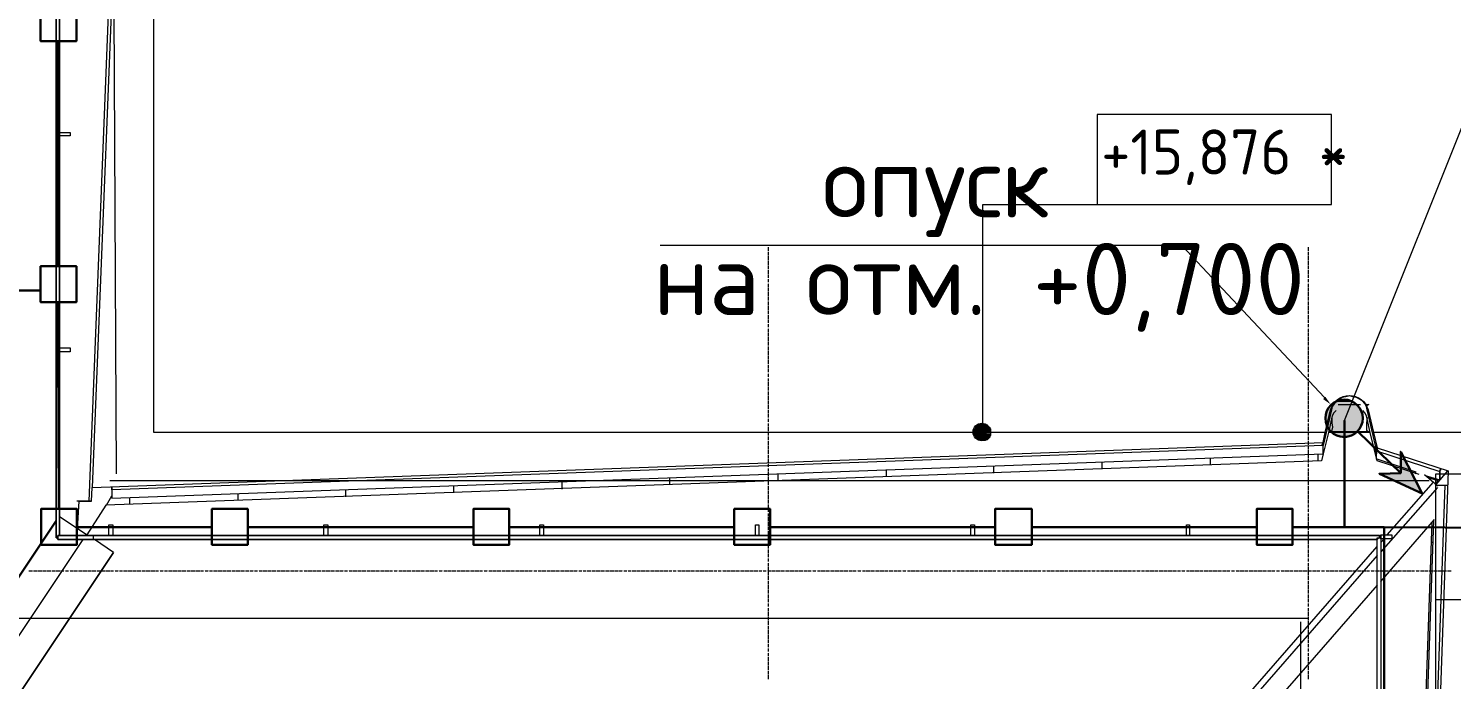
# Model space of a CAD drawing. Header units: millimetres. Extents: x -42533 to 645315, y 3457 to 82611.
# Drawn here: x 546722 to 554626, y 31717 to 35330 of the extents above; entities that cross this region are included whole.
import ezdxf

# ---------------------------------------------------------------- set-up
doc = ezdxf.new("R2010")
doc.units = ezdxf.units.MM
for name, color, linetype, true_color in [('PDF _!ЭОМ.Молниезащита', 7, 'Continuous', 0x954a95), ('PDF _Аннотация', 7, 'Continuous', 0xbababa), ('PDF _Антураж', 7, 'Continuous', 0xbababa), ('PDF _Крыша', 7, 'Continuous', 0xbababa), ('PDF _Крыша штриховка', 7, 'Continuous', 0xbababa), ('PDF _Обобщенные модели', 7, 'Continuous', 0xbababa), ('PDF _Ограждение', 7, 'Continuous', 0xbababa), ('PDF _Оси', 7, 'Continuous', 0xbababa), ('PDF _Отметки', 7, 'Continuous', 0xbababa)]:
    doc.layers.add(name, color=color, linetype=linetype, true_color=true_color)
doc.layers.add('PDF _Линии', color=7, linetype='Continuous')
doc.layers.add('PDF _Текст', color=7, linetype='Continuous')
doc.styles.add('PDF GOST Common', font='GOST_Common.ttf')
doc.styles.add('PDF ISOCPEUR', font='isocpeur.ttf')

msp = doc.modelspace()

# ---------------------------------------------------------------- linework, layer by layer
at = {"layer": 'PDF _!ЭОМ.Молниезащита', "color": 5, "lineweight": 30}
for points in [[(546887.3, 34010.5), (546887.3, 35010.1), (546887.3, 35259.9), (546789.9, 35259.9), (546789.9, 35459), (546988.9, 35459), (546988.9, 35259.9), (546887.3, 35259.9)], [(546891.9, 32663.7), (546887.3, 33561.6), (546887.3, 33811.4), (546789.9, 33811.4), (546789.9, 34010.5), (546988.9, 34010.5), (546988.9, 33811.4), (546887.3, 33811.4)], [(546789.9, 33875), (546408.7, 33875), (546158.8, 33875), (546158.8, 33777.6), (545959.8, 33777.6), (545959.8, 33976.6), (546158.8, 33976.6), (546158.8, 33875)], [(554030.6, 33155), (554030.6, 32562)], [(547741.1, 32562), (547241.3, 32562), (546991.4, 32562), (546991.4, 32464.6), (546792.4, 32464.6), (546792.4, 32663.7), (546991.4, 32663.7), (546991.4, 32562)], [(549193.8, 32562), (548190, 32562), (547940.2, 32562), (547940.2, 32464.6), (547741.1, 32464.6), (547741.1, 32663.7), (547940.2, 32663.7), (547940.2, 32562)], [(550642.3, 32562), (549642.8, 32562), (549392.9, 32562), (549392.9, 32464.6), (549193.8, 32464.6), (549193.8, 32663.7), (549392.9, 32663.7), (549392.9, 32562)], [(552090.8, 32562), (551091.3, 32562), (550841.4, 32562), (550841.4, 32464.6), (550642.3, 32464.6), (550642.3, 32663.7), (550841.4, 32663.7), (550841.4, 32562)], [(553543.5, 32562), (552544, 32562), (552294.1, 32562), (552294.1, 32464.6), (552090.8, 32464.6), (552090.8, 32663.7), (552294.1, 32663.7), (552294.1, 32562)], [(554250.8, 31397.3), (554250.8, 32396.8), (554250.8, 32562), (553742.6, 32562), (553742.6, 32464.6), (553543.5, 32464.6), (553543.5, 32663.7), (553742.6, 32663.7), (553742.6, 32562)], [(554250.8, 32562), (554927.7, 32558.2)]]:
    msp.add_lwpolyline(points, dxfattribs=at)
at = {"layer": 'PDF _!ЭОМ.Молниезащита', "color": 251, "lineweight": 5, "true_color": 0x545454}
msp.add_lwpolyline([(553920.5, 33282), (553128.5, 34124.9), (550231.5, 34124.9)], dxfattribs=at)
at = {"layer": 'PDF _!ЭОМ.Молниезащита', "lineweight": 30}
msp.add_lwpolyline([(554106.8, 33091.4), (554344, 32862.7), (554225.4, 32858.5), (554462.6, 32748.4), (554344, 32981.3), (554344, 32862.7)], dxfattribs=at)
at = {"layer": 'PDF _!ЭОМ.Молниезащита', "color": 116, "lineweight": 30, "true_color": 0x136734}
msp.add_circle((543274.8, 33878.4), 12301.6, dxfattribs=at)
at = {"layer": 'PDF _!ЭОМ.Молниезащита', "lineweight": 30}
msp.add_circle((554028.8, 33166.8), 103.8, dxfattribs=at)
at = {"layer": 'PDF _!ЭОМ.Молниезащита', "lineweight": 13}
for centre, radius, start, end in [((541973.2, 33883.9), 18066.6, 258.64082, 32.4196), ((569238.6, 19731.8), 18425.9, 113.6261, 221.93481)]:
    msp.add_arc(centre, radius, start, end, dxfattribs=at)
at = {"layer": 'PDF _!ЭОМ.Молниезащита', "color": 251, "true_color": 0x545454, "transparency": 33554559}
msp.add_solid([(553924.7, 33286.3), (553954.3, 33243.9), (553912, 33273.6)], dxfattribs=at)
at = {"layer": 'PDF _!ЭОМ.Молниезащита', "transparency": 33554559}
for points in [[(554136.5, 33180.4), (553928.9, 33180.4), (554132.2, 33201.6)], [(553928.9, 33180.4), (554132.2, 33201.6), (553933.2, 33201.6)], [(554132.2, 33201.6), (553933.2, 33201.6), (554123.8, 33218.5)], [(553933.2, 33201.6), (554123.8, 33218.5), (553945.9, 33218.5)], [(554123.8, 33218.5), (553945.9, 33218.5), (554111.1, 33235.4)], [(553945.9, 33218.5), (554111.1, 33235.4), (553954.3, 33235.4)], [(554111.1, 33235.4), (553954.3, 33235.4), (554098.3, 33248.1)], [(553954.3, 33235.4), (554098.3, 33248.1), (553971.3, 33248.1)], [(554098.3, 33248.1), (553971.3, 33248.1), (554081.4, 33256.6)], [(553971.3, 33248.1), (554081.4, 33256.6), (553988.2, 33256.6)], [(554081.4, 33256.6), (553988.2, 33256.6), (554060.2, 33265.1)], [(553988.2, 33256.6), (554060.2, 33265.1), (554005.2, 33265.1)], [(554060.2, 33265.1), (554005.2, 33265.1), (554043.3, 33269.3)], [(554005.2, 33265.1), (554043.3, 33269.3), (554022.1, 33269.3)], [(554136.5, 33163.4), (553928.9, 33163.4), (554136.5, 33180.4)], [(553928.9, 33163.4), (554136.5, 33180.4), (553928.9, 33180.4)], [(554136.5, 33142.3), (553928.9, 33142.3), (554136.5, 33163.4)], [(553928.9, 33142.3), (554136.5, 33163.4), (553928.9, 33163.4)], [(553933.2, 33125.3), (554136.5, 33142.3), (553928.9, 33142.3)], [(554132.2, 33125.3), (553933.2, 33125.3), (554136.5, 33142.3)], [(553945.9, 33108.4), (554132.2, 33125.3), (553933.2, 33125.3)], [(554123.8, 33108.4), (553945.9, 33108.4), (554132.2, 33125.3)], [(553954.3, 33091.4), (554123.8, 33108.4), (553945.9, 33108.4)], [(554111.1, 33091.4), (553954.3, 33091.4), (554123.8, 33108.4)], [(553971.3, 33078.7), (554111.1, 33091.4), (553954.3, 33091.4)], [(554098.3, 33078.7), (553971.3, 33078.7), (554111.1, 33091.4)], [(553988.2, 33070.3), (554098.3, 33078.7), (553971.3, 33078.7)], [(554081.4, 33070.3), (553988.2, 33070.3), (554098.3, 33078.7)], [(554005.2, 33061.8), (554081.4, 33070.3), (553988.2, 33070.3)], [(554060.2, 33061.8), (554005.2, 33061.8), (554081.4, 33070.3)], [(554022.1, 33057.6), (554060.2, 33061.8), (554005.2, 33061.8)], [(554043.3, 33057.6), (554022.1, 33057.6), (554060.2, 33061.8)], [(554344, 32862.7), (554403.3, 32862.7), (554344, 32981.3)], [(554225.4, 32858.5), (554344, 32862.7), (554403.3, 32862.7)], [(554225.4, 32858.5), (554403.3, 32858.5), (554403.3, 32862.7)], [(554462.6, 32748.4), (554403.3, 32858.5), (554225.4, 32858.5)]]:
    msp.add_solid(points, dxfattribs=at)
at = {"layer": 'PDF _Аннотация', "color": 8, "lineweight": 9}
msp.add_lwpolyline([(554030.6, 33155), (554852.2, 35200.6), (555360.5, 35200.6)], dxfattribs=at)
at = {"layer": 'PDF _Аннотация', "color": 8, "lineweight": 20}
msp.add_lwpolyline([(553958.6, 34353.6), (553958.6, 34853.3), (552658.3, 34853.3), (552658.3, 34353.6)], close=True, dxfattribs=at)
at = {"layer": 'PDF _Антураж', "color": 8, "lineweight": 18}
for points in [[(547071.9, 32706), (547059.2, 32706), (547359.9, 40261.9), (547376.9, 40261.9), (547376.9, 40257.6), (547368.4, 40253.4), (547368.4, 40261.9), (547567.4, 40312.7)], [(554204.2, 33015.2), (554157.6, 33214.3), (554153.4, 33231.2), (554144.9, 33248.1), (554132.2, 33260.9), (554115.3, 33273.6), (554098.3, 33282), (554077.2, 33286.3), (554060.2, 33290.5), (554039.1, 33286.3), (554017.9, 33282), (554000.9, 33273.6), (553988.2, 33260.9), (553975.5, 33248.1), (553962.8, 33231.2), (553958.6, 33214.3), (553912, 33015.2)], [(553984, 33210), (553971.3, 33197.3), (553962.8, 33180.4), (553958.6, 33163.4), (553941.6, 33087.2)], [(554174.6, 33087.2), (554157.6, 33163.4), (554153.4, 33180.4), (554144.9, 33197.3), (554132.2, 33210)], [(554445.6, 32854.3), (554212.7, 32930.5), (554174.6, 33087.2), (553941.6, 33087.2), (553912, 32968.6), (553903.5, 32930.5), (547152.4, 32684.8), (547046.5, 32519.7)], [(547186.3, 32769.6), (547186.3, 32786.5), (547186.3, 32782.3), (547186.3, 32773.8), (547186.3, 32778), (547186.3, 32773.8), (547186.3, 32727.2), (547186.3, 32731.4), (547186.3, 32723), (553912, 32968.6), (553912, 33015.2), (547186.3, 32769.6), (547186.3, 32723)], [(553912, 32968.6), (553912, 33015.2), (553907.8, 33019.4), (553912, 33032.1)], [(554208.5, 32985.6), (554216.9, 33002.5)], [(554208.5, 32939), (554208.5, 32985.6), (554560, 32871.2), (554560, 32824.6)], [(554428.7, 32867), (554212.7, 32939)], [(554479.5, 32850), (554560, 32824.6), (554560, 32833.1), (554560, 32837.3), (554560, 32828.8), (554560, 32875.4), (554564.2, 32883.9), (554564.2, 32879.7), (554560, 32879.7), (554560, 32875.4), (554564.2, 32883.9), (554564.2, 32888.1), (554560, 32871.2)], [(554534.6, 32799.2), (554551.5, 32820.4), (554492.2, 32837.3)], [(554551.5, 32820.4), (554551.5, 32816.1), (554538.8, 32799.2)], [(546999.9, 32706), (547059.2, 32706), (547067.7, 32706), (547063.4, 32706), (547059.2, 32706), (547067.7, 32706), (547071.9, 32706), (547076.1, 32782.3)], [(554348.2, 25417), (554331.3, 25417), (554589.7, 32795), (554606.6, 32795)], [(554538.8, 32795), (554589.7, 32795)], [(547059.2, 32706), (546991.4, 32706)], [(546995.7, 32553.6), (547004.1, 32706)], [(554272, 25561), (554517.6, 32591.7)], [(554526.1, 32600.1), (554280.5, 25565.2)]]:
    msp.add_lwpolyline(points, dxfattribs=at)
msp.add_lwpolyline([(553924.7, 33087.2), (553954.3, 33214.3, -0.759256), (554161.9, 33214.3), (554191.5, 33087.2)], format="xyb", dxfattribs=at)
msp.add_lwpolyline([(554208.5, 33019.4), (554208.5, 32968.6), (554204.2, 32968.6), (554204.2, 33015.2)], close=True, dxfattribs=at)
at = {"layer": 'PDF _Крыша', "color": 8, "lineweight": 9}
for points in [[(554174.6, 33087.2), (553941.6, 33087.2)], [(554602.4, 32875.4), (554538.8, 32799.2)], [(547156.6, 32684.8), (547186.3, 32735.7)]]:
    msp.add_lwpolyline(points, dxfattribs=at)
at = {"layer": 'PDF _Крыша штриховка', "color": 8, "lineweight": 9}
for points in [[(553882.3, 32968.6), (553882.3, 32930.5)], [(551485.1, 32879.7), (551485.1, 32841.6)], [(552082.3, 32900.8), (552082.3, 32862.7)], [(552683.7, 32922), (552683.7, 32883.9)], [(553285.2, 32943.2), (553285.2, 32909.3)], [(549685.1, 32811.9), (549685.1, 32773.8)], [(550282.3, 32837.3), (550282.3, 32799.2)], [(550883.7, 32858.5), (550883.7, 32820.4)], [(554483.8, 32850), (554483.8, 32845.8)], [(547283.7, 32727.2), (547283.7, 32689.1)], [(547885.1, 32748.4), (547885.1, 32710.3)], [(548482.3, 32769.6), (548482.3, 32731.4)], [(549083.7, 32790.7), (549083.7, 32752.6)], [(554521.9, 32477.3), (554517.6, 32477.3)], [(554500.7, 31875.9), (554496.5, 31875.9)]]:
    msp.add_lwpolyline(points, dxfattribs=at)
at = {"layer": 'PDF _Линии', "color": 8, "lineweight": 9}
for points in [[(547211.7, 32858.5), (547097.3, 55602.3), (536547.1, 55670.1), (536547.1, 32655.2)], [(581530.7, 32858.5), (581619.6, 25417), (554538.8, 25489), (554538.8, 32858.5), (561298.4, 32858.5), (561298.4, 55496.4), (574597.4, 55496.4), (574597.4, 32858.5), (581496.8, 32858.5)], [(537224.7, 32655.2), (537224.7, 54895), (546330.7, 54835.7), (546445.1, 32058), (553827.3, 32058)], [(554788.7, 33019.4), (554788.7, 33087.2), (554191.5, 33087.2), (554212.7, 33002.5), (554606.6, 32875.4), (554348.2, 25484.8), (559511.1, 25688.1), (559523.8, 25755.8), (554788.7, 25755.8), (554788.7, 32752.6)], [(554500.7, 32820.4), (547173.6, 32820.4)], [(581399.4, 32197.8), (574597.4, 32197.8), (574597.4, 29449), (561476.3, 29449), (561476.3, 32159.7), (554538.8, 32159.7)], [(553789.2, 24726.6), (553789.2, 32036.8)]]:
    msp.add_lwpolyline(points, dxfattribs=at)
msp.add_lwpolyline([(547376.9, 40257.6), (547076.1, 32782.3), (553912, 33032.1), (553924.7, 33087.2), (547419.2, 33087.2), (547419.2, 40270.4)], close=True, dxfattribs=at)
at = {"layer": 'PDF _Обобщенные модели', "color": 8, "lineweight": 18}
for points in [[(553962.8, 33235.4), (553954.3, 33243.9), (553967.1, 33243.9)], [(553996.7, 33243.9), (554060.2, 33243.9), (554119.5, 33243.9)], [(554149.2, 33243.9), (554166.1, 33243.9), (554153.4, 33235.4)], [(554157.6, 33171.9), (554153.4, 33142.3), (554153.4, 33116.9), (554153.4, 33099.9), (554166.1, 33091.4), (554060.2, 33091.4), (553954.3, 33091.4), (553962.8, 33099.9), (553967.1, 33116.9), (553962.8, 33142.3), (553962.8, 33171.9)], [(554106.8, 33087.2), (554106.8, 33091.4), (554106.8, 33087.2)]]:
    msp.add_lwpolyline(points, dxfattribs=at)
msp.add_lwpolyline([(554009.4, 33091.4), (554009.4, 33087.2)], close=True, dxfattribs=at)
at = {"layer": 'PDF _Ограждение', "color": 8, "lineweight": 9}
for points in [[(546894, 55458.3), (546877.1, 55458.3), (546877.1, 55369.4), (546877.1, 32502.7), (546885.6, 32502.7), (546877.1, 32502.7), (546877.1, 55369.4), (546894, 55369.4), (546894, 32515.4), (546894, 55369.4)], [(546953.3, 34734.8), (546915.2, 34734.8), (546894, 34734.8), (546894, 34751.7), (546915.2, 34751.7), (546953.3, 34751.7)], [(546953.3, 33536.2), (546915.2, 33536.2), (546894, 33536.2), (546894, 33557.3), (546915.2, 33557.3), (546953.3, 33557.3)], [(547190.5, 32574.7), (547190.5, 32532.4), (547190.5, 32515.4), (547169.3, 32515.4), (547169.3, 32532.4), (547169.3, 32574.7)], [(548384.9, 32574.7), (548384.9, 32532.4), (548384.9, 32515.4), (548363.7, 32515.4), (548363.7, 32532.4), (548363.7, 32574.7)], [(549583.5, 32574.7), (549583.5, 32532.4), (549583.5, 32515.4), (549562.3, 32515.4), (549562.3, 32532.4), (549562.3, 32574.7)], [(550777.8, 32574.7), (550777.8, 32532.4), (550777.8, 32515.4), (550760.9, 32515.4), (550760.9, 32532.4), (550760.9, 32574.7)], [(551976.4, 32574.7), (551976.4, 32532.4), (551976.4, 32515.4), (551955.3, 32515.4), (551955.3, 32532.4), (551955.3, 32574.7)], [(553170.8, 32574.7), (553170.8, 32532.4), (553170.8, 32515.4), (553153.9, 32515.4), (553153.9, 32532.4), (553153.9, 32574.7)], [(554233.9, 25328), (554212.7, 25328), (554212.7, 32494.3), (554233.9, 32515.4)], [(554233.9, 32502.7), (554233.9, 25328), (554212.7, 25328), (554212.7, 32502.7)], [(554293.2, 32498.5), (554255.1, 32498.5), (554233.9, 32498.5), (554233.9, 32519.7), (554255.1, 32519.7), (554293.2, 32519.7)]]:
    msp.add_lwpolyline(points, close=True, dxfattribs=at)
for points in [[(554267.8, 32519.7), (554526.1, 32811.9)], [(554424.5, 32858.5), (554428.7, 32867)], [(554475.3, 32854.3), (554526.1, 32811.9), (554538.8, 32799.2), (554547.3, 32790.7)], [(554547.3, 32782.3), (554233.9, 32426.5)], [(546877.1, 32595.9), (542010.7, 25302.6), (546877.1, 32600.1)], [(546894, 32621.3), (547042.3, 32523.9), (547055, 32515.4)], [(554233.9, 32261.3), (554530.4, 32604.4)], [(542010.7, 24959.6), (542154.7, 24866.4), (547194.7, 32422.3), (547088.8, 32494.3)], [(547025.3, 32494.3), (542010.7, 24976.5)], [(554225.4, 32502.7), (554225.4, 32515.4), (547084.6, 32515.4), (546885.6, 32515.4), (546885.6, 32494.3), (547084.6, 32494.3), (554212.7, 32494.3), (547084.6, 32494.3), (547084.6, 32515.4), (554233.9, 32515.4)], [(547084.6, 32494.3), (546885.6, 32494.3), (546885.6, 32515.4), (547084.6, 32515.4)], [(547042.3, 32523.9), (547038, 32515.4)], [(554233.9, 32477.3), (554250.8, 32498.5)], [(547194.7, 32422.3), (542154.7, 24866.4)], [(547601.3, 24874.9), (554212.7, 32456.1)], [(554212.7, 32405.3), (547647.9, 24874.9)], [(554212.7, 32240.1), (547703, 24773.2), (547652.2, 24819.8)]]:
    msp.add_lwpolyline(points, dxfattribs=at)
at = {"layer": 'PDF _Оси', "color": 8, "lineweight": 9}
for points in [[(550832.9, 34095.2), (550832.9, 34116.4)], [(550832.9, 34069.8), (550832.9, 34091)], [(550832.9, 34044.4), (550832.9, 34065.6)], [(553831.5, 34095.2), (553831.5, 34116.4)], [(553831.5, 34069.8), (553831.5, 34091)], [(553831.5, 34044.4), (553831.5, 34065.6)], [(550832.9, 34019), (550832.9, 34040.2)], [(550832.9, 33993.6), (550832.9, 34014.7)], [(550832.9, 33968.2), (550832.9, 33989.3)], [(553831.5, 34019), (553831.5, 34040.2)], [(553831.5, 33993.6), (553831.5, 34014.7)], [(553831.5, 33968.2), (553831.5, 33989.3)], [(550832.9, 33947), (550832.9, 33963.9)], [(550832.9, 33942.7), (550832.9, 33942.7)], [(550832.9, 33921.6), (550832.9, 33938.5)], [(550832.9, 33917.3), (550832.9, 33917.3)], [(550832.9, 33896.2), (550832.9, 33913.1)], [(553831.5, 33947), (553831.5, 33963.9)], [(553831.5, 33942.7), (553831.5, 33942.7)], [(553831.5, 33921.6), (553831.5, 33938.5)], [(553831.5, 33917.3), (553831.5, 33917.3)], [(553831.5, 33896.2), (553831.5, 33913.1)], [(550832.9, 33870.7), (550832.9, 33891.9)], [(550832.9, 33845.3), (550832.9, 33866.5)], [(550832.9, 33819.9), (550832.9, 33841.1)], [(553831.5, 33870.7), (553831.5, 33891.9)], [(553831.5, 33845.3), (553831.5, 33866.5)], [(553831.5, 33819.9), (553831.5, 33841.1)], [(550832.9, 33794.5), (550832.9, 33815.7)], [(550832.9, 33769.1), (550832.9, 33790.3)], [(550832.9, 33743.7), (550832.9, 33764.9)], [(553831.5, 33794.5), (553831.5, 33815.7)], [(553831.5, 33769.1), (553831.5, 33790.3)], [(553831.5, 33743.7), (553831.5, 33764.9)], [(550832.9, 33718.3), (550832.9, 33739.4)], [(550832.9, 33697.1), (550832.9, 33714)], [(550832.9, 33692.9), (550832.9, 33692.9)], [(550832.9, 33671.7), (550832.9, 33688.6)], [(553831.5, 33718.3), (553831.5, 33739.4)], [(553831.5, 33697.1), (553831.5, 33714)], [(553831.5, 33692.9), (553831.5, 33692.9)], [(553831.5, 33671.7), (553831.5, 33688.6)], [(550832.9, 33667.4), (550832.9, 33667.4)], [(550832.9, 33646.3), (550832.9, 33663.2)], [(550832.9, 33620.9), (550832.9, 33642)], [(550832.9, 33595.4), (550832.9, 33616.6)], [(550832.9, 33570), (550832.9, 33591.2)], [(553831.5, 33667.4), (553831.5, 33667.4)], [(553831.5, 33646.3), (553831.5, 33663.2)], [(553831.5, 33620.9), (553831.5, 33642)], [(553831.5, 33595.4), (553831.5, 33616.6)], [(553831.5, 33570), (553831.5, 33591.2)], [(550832.9, 33544.6), (550832.9, 33565.8)], [(550832.9, 33519.2), (550832.9, 33540.4)], [(550832.9, 33493.8), (550832.9, 33515)], [(553831.5, 33544.6), (553831.5, 33565.8)], [(553831.5, 33519.2), (553831.5, 33540.4)], [(553831.5, 33493.8), (553831.5, 33515)], [(550832.9, 33468.4), (550832.9, 33489.6)], [(550832.9, 33443), (550832.9, 33464.2)], [(550832.9, 33421.8), (550832.9, 33438.7)], [(553831.5, 33468.4), (553831.5, 33489.6)], [(553831.5, 33443), (553831.5, 33464.2)], [(553831.5, 33421.8), (553831.5, 33438.7)], [(550832.9, 33417.6), (550832.9, 33417.6)], [(550832.9, 33396.4), (550832.9, 33413.3)], [(550832.9, 33392.1), (550832.9, 33392.1)], [(550832.9, 33371), (550832.9, 33387.9)], [(550832.9, 33345.6), (550832.9, 33366.7)], [(553831.5, 33417.6), (553831.5, 33417.6)], [(553831.5, 33396.4), (553831.5, 33413.3)], [(553831.5, 33392.1), (553831.5, 33392.1)], [(553831.5, 33371), (553831.5, 33387.9)], [(553831.5, 33345.6), (553831.5, 33366.7)], [(550832.9, 33320.1), (550832.9, 33341.3)], [(550832.9, 33294.7), (550832.9, 33315.9)], [(550832.9, 33269.3), (550832.9, 33290.5)], [(553831.5, 33320.1), (553831.5, 33341.3)], [(553831.5, 33294.7), (553831.5, 33315.9)], [(553831.5, 33269.3), (553831.5, 33290.5)], [(550832.9, 33243.9), (550832.9, 33265.1)], [(550832.9, 33218.5), (550832.9, 33239.7)], [(550832.9, 33193.1), (550832.9, 33214.3)], [(553831.5, 33243.9), (553831.5, 33265.1)], [(553831.5, 33218.5), (553831.5, 33239.7)], [(553831.5, 33193.1), (553831.5, 33214.3)], [(550832.9, 33171.9), (550832.9, 33188.9)], [(550832.9, 33167.7), (550832.9, 33167.7)], [(550832.9, 33146.5), (550832.9, 33163.4)], [(550832.9, 33142.3), (550832.9, 33142.3)], [(550832.9, 33121.1), (550832.9, 33138)], [(550832.9, 33095.7), (550832.9, 33116.9)], [(553831.5, 33171.9), (553831.5, 33188.9)], [(553831.5, 33167.7), (553831.5, 33167.7)], [(553831.5, 33146.5), (553831.5, 33163.4)], [(553831.5, 33142.3), (553831.5, 33142.3)], [(553831.5, 33121.1), (553831.5, 33138)], [(553831.5, 33095.7), (553831.5, 33116.9)], [(550832.9, 33070.3), (550832.9, 33091.4)], [(550832.9, 33044.9), (550832.9, 33066)], [(550832.9, 33019.4), (550832.9, 33040.6)], [(553831.5, 33070.3), (553831.5, 33091.4)], [(553831.5, 33044.9), (553831.5, 33066)], [(553831.5, 33019.4), (553831.5, 33040.6)], [(550832.9, 32994), (550832.9, 33015.2)], [(550832.9, 32968.6), (550832.9, 32989.8)], [(550832.9, 32943.2), (550832.9, 32964.4)], [(553831.5, 32994), (553831.5, 33015.2)], [(553831.5, 32968.6), (553831.5, 32989.8)], [(553831.5, 32943.2), (553831.5, 32964.4)], [(550832.9, 32922), (550832.9, 32939)], [(550832.9, 32917.8), (550832.9, 32917.8)], [(550832.9, 32896.6), (550832.9, 32913.6)], [(550832.9, 32892.4), (550832.9, 32892.4)], [(550832.9, 32871.2), (550832.9, 32888.1)], [(553831.5, 32922), (553831.5, 32939)], [(553831.5, 32917.8), (553831.5, 32917.8)], [(553831.5, 32896.6), (553831.5, 32913.6)], [(553831.5, 32892.4), (553831.5, 32892.4)], [(553831.5, 32871.2), (553831.5, 32888.1)], [(550832.9, 32845.8), (550832.9, 32867)], [(550832.9, 32820.4), (550832.9, 32841.6)], [(550832.9, 32795), (550832.9, 32816.1)], [(553831.5, 32845.8), (553831.5, 32867)], [(553831.5, 32820.4), (553831.5, 32841.6)], [(553831.5, 32795), (553831.5, 32816.1)], [(550832.9, 32769.6), (550832.9, 32790.7)], [(550832.9, 32744.1), (550832.9, 32765.3)], [(550832.9, 32718.7), (550832.9, 32739.9)], [(553831.5, 32769.6), (553831.5, 32790.7)], [(553831.5, 32744.1), (553831.5, 32765.3)], [(553831.5, 32718.7), (553831.5, 32739.9)], [(550832.9, 32693.3), (550832.9, 32714.5)], [(550832.9, 32672.1), (550832.9, 32689.1)], [(550832.9, 32667.9), (550832.9, 32667.9)], [(550832.9, 32646.7), (550832.9, 32663.7)], [(550832.9, 32642.5), (550832.9, 32642.5)], [(553831.5, 32693.3), (553831.5, 32714.5)], [(553831.5, 32672.1), (553831.5, 32689.1)], [(553831.5, 32667.9), (553831.5, 32667.9)], [(553831.5, 32646.7), (553831.5, 32663.7)], [(553831.5, 32642.5), (553831.5, 32642.5)], [(550832.9, 32621.3), (550832.9, 32638.3)], [(550832.9, 32595.9), (550832.9, 32617.1)], [(550832.9, 32570.5), (550832.9, 32591.7)], [(550832.9, 32545.1), (550832.9, 32566.3)], [(553831.5, 32621.3), (553831.5, 32638.3)], [(553831.5, 32595.9), (553831.5, 32617.1)], [(553831.5, 32570.5), (553831.5, 32591.7)], [(553831.5, 32545.1), (553831.5, 32566.3)], [(550832.9, 32519.7), (550832.9, 32540.8)], [(550832.9, 32494.3), (550832.9, 32515.4)], [(550832.9, 32468.8), (550832.9, 32490)], [(553831.5, 32519.7), (553831.5, 32540.8)], [(553831.5, 32494.3), (553831.5, 32515.4)], [(553831.5, 32468.8), (553831.5, 32490)], [(550832.9, 32443.4), (550832.9, 32464.6)], [(550832.9, 32418), (550832.9, 32439.2)], [(550832.9, 32396.8), (550832.9, 32413.8)], [(553831.5, 32443.4), (553831.5, 32464.6)], [(553831.5, 32418), (553831.5, 32439.2)], [(553831.5, 32396.8), (553831.5, 32413.8)], [(550832.9, 32392.6), (550832.9, 32392.6)], [(550832.9, 32371.4), (550832.9, 32388.4)], [(550832.9, 32367.2), (550832.9, 32367.2)], [(550832.9, 32346), (550832.9, 32363)], [(550832.9, 32320.6), (550832.9, 32341.8)], [(553831.5, 32392.6), (553831.5, 32392.6)], [(553831.5, 32371.4), (553831.5, 32388.4)], [(553831.5, 32367.2), (553831.5, 32367.2)], [(553831.5, 32346), (553831.5, 32363)], [(553831.5, 32320.6), (553831.5, 32341.8)], [(546724.6, 32320.6), (546745.8, 32320.6)], [(546750, 32320.6), (546771.2, 32320.6)], [(546775.4, 32320.6), (546796.6, 32320.6)], [(546800.8, 32320.6), (546822, 32320.6)], [(546826.3, 32320.6), (546847.4, 32320.6)], [(546851.7, 32320.6), (546872.8, 32320.6)], [(546877.1, 32320.6), (546898.3, 32320.6)], [(546902.5, 32320.6), (546919.4, 32320.6)], [(546923.7, 32320.6), (546923.7, 32320.6)], [(546927.9, 32320.6), (546944.8, 32320.6)], [(546949.1, 32320.6), (546949.1, 32320.6)], [(546953.3, 32320.6), (546970.3, 32320.6)], [(546974.5, 32320.6), (546995.7, 32320.6)], [(546999.9, 32320.6), (547021.1, 32320.6)], [(547025.3, 32320.6), (547046.5, 32320.6)], [(547050.7, 32320.6), (547071.9, 32320.6)], [(547076.1, 32320.6), (547097.3, 32320.6)], [(547101.6, 32320.6), (547122.7, 32320.6)], [(547127, 32320.6), (547148.1, 32320.6)], [(547152.4, 32320.6), (547173.6, 32320.6)], [(547177.8, 32320.6), (547194.7, 32320.6)], [(547199, 32320.6), (547199, 32320.6)], [(547203.2, 32320.6), (547220.1, 32320.6)], [(547224.4, 32320.6), (547224.4, 32320.6)], [(547228.6, 32320.6), (547245.6, 32320.6)], [(547249.8, 32320.6), (547271, 32320.6)], [(547275.2, 32320.6), (547296.4, 32320.6)], [(547300.6, 32320.6), (547321.8, 32320.6)], [(547326, 32320.6), (547347.2, 32320.6)], [(547351.4, 32320.6), (547372.6, 32320.6)], [(547376.9, 32320.6), (547398, 32320.6)], [(547402.3, 32320.6), (547423.4, 32320.6)], [(547427.7, 32320.6), (547444.6, 32320.6)], [(547448.9, 32320.6), (547448.9, 32320.6)], [(547453.1, 32320.6), (547470, 32320.6)], [(547474.3, 32320.6), (547474.3, 32320.6)], [(547478.5, 32320.6), (547495.4, 32320.6)], [(547499.7, 32320.6), (547520.9, 32320.6)], [(547525.1, 32320.6), (547546.3, 32320.6)], [(547550.5, 32320.6), (547571.7, 32320.6)], [(547575.9, 32320.6), (547597.1, 32320.6)], [(547601.3, 32320.6), (547622.5, 32320.6)], [(547626.7, 32320.6), (547647.9, 32320.6)], [(547652.2, 32320.6), (547673.3, 32320.6)], [(547677.6, 32320.6), (547694.5, 32320.6)], [(547698.7, 32320.6), (547698.7, 32320.6)], [(547703, 32320.6), (547719.9, 32320.6)], [(547724.2, 32320.6), (547724.2, 32320.6)], [(547728.4, 32320.6), (547745.3, 32320.6)], [(547749.6, 32320.6), (547770.7, 32320.6)], [(547775, 32320.6), (547796.2, 32320.6)], [(547800.4, 32320.6), (547821.6, 32320.6)], [(547825.8, 32320.6), (547847, 32320.6)], [(547851.2, 32320.6), (547872.4, 32320.6)], [(547876.6, 32320.6), (547897.8, 32320.6)], [(547902, 32320.6), (547923.2, 32320.6)], [(547927.4, 32320.6), (547948.6, 32320.6)], [(547952.9, 32320.6), (547969.8, 32320.6)], [(547974, 32320.6), (547974, 32320.6)], [(547978.3, 32320.6), (547995.2, 32320.6)], [(547999.4, 32320.6), (547999.4, 32320.6)], [(548003.7, 32320.6), (548020.6, 32320.6)], [(548024.9, 32320.6), (548046, 32320.6)], [(548050.3, 32320.6), (548071.5, 32320.6)], [(548075.7, 32320.6), (548096.9, 32320.6)], [(548101.1, 32320.6), (548122.3, 32320.6)], [(548126.5, 32320.6), (548147.7, 32320.6)], [(548151.9, 32320.6), (548173.1, 32320.6)], [(548177.3, 32320.6), (548198.5, 32320.6)], [(548202.7, 32320.6), (548219.7, 32320.6)], [(548223.9, 32320.6), (548223.9, 32320.6)], [(548228.2, 32320.6), (548245.1, 32320.6)], [(548249.3, 32320.6), (548249.3, 32320.6)], [(548253.6, 32320.6), (548270.5, 32320.6)], [(548274.7, 32320.6), (548295.9, 32320.6)], [(548300.2, 32320.6), (548321.3, 32320.6)], [(548325.6, 32320.6), (548346.7, 32320.6)], [(548351, 32320.6), (548372.2, 32320.6)], [(548376.4, 32320.6), (548397.6, 32320.6)], [(548401.8, 32320.6), (548423, 32320.6)], [(548427.2, 32320.6), (548448.4, 32320.6)], [(548452.6, 32320.6), (548469.6, 32320.6)], [(548473.8, 32320.6), (548473.8, 32320.6)], [(548478, 32320.6), (548495, 32320.6)], [(548499.2, 32320.6), (548499.2, 32320.6)], [(548503.5, 32320.6), (548520.4, 32320.6)], [(548524.6, 32320.6), (548545.8, 32320.6)], [(548550, 32320.6), (548571.2, 32320.6)], [(548575.5, 32320.6), (548596.6, 32320.6)], [(548600.9, 32320.6), (548622, 32320.6)], [(548626.3, 32320.6), (548647.5, 32320.6)], [(548651.7, 32320.6), (548672.9, 32320.6)], [(548677.1, 32320.6), (548698.3, 32320.6)], [(548702.5, 32320.6), (548723.7, 32320.6)], [(548727.9, 32320.6), (548744.9, 32320.6)], [(548749.1, 32320.6), (548749.1, 32320.6)], [(548753.3, 32320.6), (548770.3, 32320.6)], [(548774.5, 32320.6), (548774.5, 32320.6)], [(548778.8, 32320.6), (548795.7, 32320.6)], [(548799.9, 32320.6), (548821.1, 32320.6)], [(548825.3, 32320.6), (548846.5, 32320.6)], [(548850.8, 32320.6), (548871.9, 32320.6)], [(548876.2, 32320.6), (548897.3, 32320.6)], [(548901.6, 32320.6), (548922.8, 32320.6)], [(548927, 32320.6), (548948.2, 32320.6)], [(548952.4, 32320.6), (548973.6, 32320.6)], [(548977.8, 32320.6), (548994.8, 32320.6)], [(548999, 32320.6), (548999, 32320.6)], [(549003.2, 32320.6), (549020.2, 32320.6)], [(549024.4, 32320.6), (549024.4, 32320.6)], [(549028.6, 32320.6), (549045.6, 32320.6)], [(549049.8, 32320.6), (549071, 32320.6)], [(549075.2, 32320.6), (549096.4, 32320.6)], [(549100.6, 32320.6), (549121.8, 32320.6)], [(549126.1, 32320.6), (549147.2, 32320.6)], [(549151.5, 32320.6), (549172.6, 32320.6)], [(549176.9, 32320.6), (549198.1, 32320.6)], [(549202.3, 32320.6), (549223.5, 32320.6)], [(549227.7, 32320.6), (549244.6, 32320.6)], [(549248.9, 32320.6), (549248.9, 32320.6)], [(549253.1, 32320.6), (549270.1, 32320.6)], [(549274.3, 32320.6), (549274.3, 32320.6)], [(549278.5, 32320.6), (549295.5, 32320.6)], [(549299.7, 32320.6), (549320.9, 32320.6)], [(549325.1, 32320.6), (549346.3, 32320.6)], [(549350.5, 32320.6), (549371.7, 32320.6)], [(549375.9, 32320.6), (549397.1, 32320.6)], [(549401.3, 32320.6), (549422.5, 32320.6)], [(549426.8, 32320.6), (549447.9, 32320.6)], [(549452.2, 32320.6), (549473.4, 32320.6)], [(549477.6, 32320.6), (549498.8, 32320.6)], [(549503, 32320.6), (549519.9, 32320.6)], [(549524.2, 32320.6), (549524.2, 32320.6)], [(549528.4, 32320.6), (549545.4, 32320.6)], [(549549.6, 32320.6), (549549.6, 32320.6)], [(549553.8, 32320.6), (549570.8, 32320.6)], [(549575, 32320.6), (549596.2, 32320.6)], [(549600.4, 32320.6), (549621.6, 32320.6)], [(549625.8, 32320.6), (549647, 32320.6)], [(549651.2, 32320.6), (549672.4, 32320.6)], [(549676.6, 32320.6), (549697.8, 32320.6)], [(549702.1, 32320.6), (549723.2, 32320.6)], [(549727.5, 32320.6), (549748.6, 32320.6)], [(549752.9, 32320.6), (549769.8, 32320.6)], [(549774.1, 32320.6), (549774.1, 32320.6)], [(549778.3, 32320.6), (549795.2, 32320.6)], [(549799.5, 32320.6), (549799.5, 32320.6)], [(549803.7, 32320.6), (549820.6, 32320.6)], [(549824.9, 32320.6), (549846.1, 32320.6)], [(549850.3, 32320.6), (549871.5, 32320.6)], [(549875.7, 32320.6), (549896.9, 32320.6)], [(549901.1, 32320.6), (549922.3, 32320.6)], [(549926.5, 32320.6), (549947.7, 32320.6)], [(549951.9, 32320.6), (549973.1, 32320.6)], [(549977.4, 32320.6), (549998.5, 32320.6)], [(550002.8, 32320.6), (550019.7, 32320.6)], [(550023.9, 32320.6), (550023.9, 32320.6)], [(550028.2, 32320.6), (550045.1, 32320.6)], [(550049.4, 32320.6), (550049.4, 32320.6)], [(550053.6, 32320.6), (550070.5, 32320.6)], [(550074.8, 32320.6), (550095.9, 32320.6)], [(550100.2, 32320.6), (550121.4, 32320.6)], [(550125.6, 32320.6), (550146.8, 32320.6)], [(550151, 32320.6), (550172.2, 32320.6)], [(550176.4, 32320.6), (550197.6, 32320.6)], [(550201.8, 32320.6), (550223, 32320.6)], [(550227.2, 32320.6), (550248.4, 32320.6)], [(550252.7, 32320.6), (550273.8, 32320.6)], [(550278.1, 32320.6), (550295, 32320.6)], [(550299.2, 32320.6), (550299.2, 32320.6)], [(550303.5, 32320.6), (550320.4, 32320.6)], [(550324.7, 32320.6), (550324.7, 32320.6)], [(550328.9, 32320.6), (550345.8, 32320.6)], [(550350.1, 32320.6), (550371.2, 32320.6)], [(550375.5, 32320.6), (550396.7, 32320.6)], [(550400.9, 32320.6), (550422.1, 32320.6)], [(550426.3, 32320.6), (550447.5, 32320.6)], [(550451.7, 32320.6), (550472.9, 32320.6)], [(550477.1, 32320.6), (550498.3, 32320.6)], [(550502.5, 32320.6), (550523.7, 32320.6)], [(550528, 32320.6), (550544.9, 32320.6)], [(550549.1, 32320.6), (550549.1, 32320.6)], [(550553.4, 32320.6), (550570.3, 32320.6)], [(550574.5, 32320.6), (550574.5, 32320.6)], [(550578.8, 32320.6), (550595.7, 32320.6)], [(550600, 32320.6), (550621.1, 32320.6)], [(550625.4, 32320.6), (550646.5, 32320.6)], [(550650.8, 32320.6), (550672, 32320.6)], [(550676.2, 32320.6), (550697.4, 32320.6)], [(550701.6, 32320.6), (550722.8, 32320.6)], [(550727, 32320.6), (550748.2, 32320.6)], [(550752.4, 32320.6), (550773.6, 32320.6)], [(550777.8, 32320.6), (550794.8, 32320.6)], [(550799, 32320.6), (550799, 32320.6)], [(550803.2, 32320.6), (550820.2, 32320.6)], [(550824.4, 32320.6), (550824.4, 32320.6)], [(550828.7, 32320.6), (550845.6, 32320.6)], [(550832.9, 32295.2), (550832.9, 32316.4)], [(550832.9, 32269.8), (550832.9, 32291)], [(550832.9, 32244.4), (550832.9, 32265.5)], [(550849.8, 32320.6), (550871, 32320.6)], [(550875.3, 32320.6), (550896.4, 32320.6)], [(550900.7, 32320.6), (550921.8, 32320.6)], [(550926.1, 32320.6), (550947.3, 32320.6)], [(550951.5, 32320.6), (550972.7, 32320.6)], [(550976.9, 32320.6), (550998.1, 32320.6)], [(551002.3, 32320.6), (551023.5, 32320.6)], [(551027.7, 32320.6), (551048.9, 32320.6)], [(551053.1, 32320.6), (551070.1, 32320.6)], [(551074.3, 32320.6), (551074.3, 32320.6)], [(551078.5, 32320.6), (551095.5, 32320.6)], [(551099.7, 32320.6), (551099.7, 32320.6)], [(551104, 32320.6), (551120.9, 32320.6)], [(551125.1, 32320.6), (551146.3, 32320.6)], [(551150.5, 32320.6), (551171.7, 32320.6)], [(551176, 32320.6), (551197.1, 32320.6)], [(551201.4, 32320.6), (551222.5, 32320.6)], [(551226.8, 32320.6), (551248, 32320.6)], [(551252.2, 32320.6), (551273.4, 32320.6)], [(551277.6, 32320.6), (551298.8, 32320.6)], [(551303, 32320.6), (551320, 32320.6)], [(551324.2, 32320.6), (551324.2, 32320.6)], [(551328.4, 32320.6), (551345.4, 32320.6)], [(551349.6, 32320.6), (551349.6, 32320.6)], [(551353.8, 32320.6), (551370.8, 32320.6)], [(551375, 32320.6), (551396.2, 32320.6)], [(551400.4, 32320.6), (551421.6, 32320.6)], [(551425.8, 32320.6), (551447, 32320.6)], [(551451.3, 32320.6), (551472.4, 32320.6)], [(551476.7, 32320.6), (551497.8, 32320.6)], [(551502.1, 32320.6), (551523.3, 32320.6)], [(551527.5, 32320.6), (551548.7, 32320.6)], [(551552.9, 32320.6), (551569.8, 32320.6)], [(551574.1, 32320.6), (551574.1, 32320.6)], [(551578.3, 32320.6), (551595.3, 32320.6)], [(551599.5, 32320.6), (551599.5, 32320.6)], [(551603.7, 32320.6), (551620.7, 32320.6)], [(551624.9, 32320.6), (551646.1, 32320.6)], [(551650.3, 32320.6), (551671.5, 32320.6)], [(551675.7, 32320.6), (551696.9, 32320.6)], [(551701.1, 32320.6), (551722.3, 32320.6)], [(551726.6, 32320.6), (551747.7, 32320.6)], [(551752, 32320.6), (551773.1, 32320.6)], [(551777.4, 32320.6), (551798.6, 32320.6)], [(551802.8, 32320.6), (551824, 32320.6)], [(551828.2, 32320.6), (551845.1, 32320.6)], [(551849.4, 32320.6), (551849.4, 32320.6)], [(551853.6, 32320.6), (551870.6, 32320.6)], [(551874.8, 32320.6), (551874.8, 32320.6)], [(551879, 32320.6), (551896, 32320.6)], [(551900.2, 32320.6), (551921.4, 32320.6)], [(551925.6, 32320.6), (551946.8, 32320.6)], [(551951, 32320.6), (551972.2, 32320.6)], [(551976.4, 32320.6), (551997.6, 32320.6)], [(552001.9, 32320.6), (552023, 32320.6)], [(552027.3, 32320.6), (552048.4, 32320.6)], [(552052.7, 32320.6), (552073.9, 32320.6)], [(552078.1, 32320.6), (552095, 32320.6)], [(552099.3, 32320.6), (552099.3, 32320.6)], [(552103.5, 32320.6), (552120.4, 32320.6)], [(552124.7, 32320.6), (552124.7, 32320.6)], [(552128.9, 32320.6), (552145.9, 32320.6)], [(552150.1, 32320.6), (552171.3, 32320.6)], [(552175.5, 32320.6), (552196.7, 32320.6)], [(552200.9, 32320.6), (552222.1, 32320.6)], [(552226.3, 32320.6), (552247.5, 32320.6)], [(552251.7, 32320.6), (552272.9, 32320.6)], [(552277.2, 32320.6), (552298.3, 32320.6)], [(552302.6, 32320.6), (552323.7, 32320.6)], [(552328, 32320.6), (552344.9, 32320.6)], [(552349.2, 32320.6), (552349.2, 32320.6)], [(552353.4, 32320.6), (552370.3, 32320.6)], [(552374.6, 32320.6), (552374.6, 32320.6)], [(552378.8, 32320.6), (552395.7, 32320.6)], [(552400, 32320.6), (552421.2, 32320.6)], [(552425.4, 32320.6), (552446.6, 32320.6)], [(552450.8, 32320.6), (552472, 32320.6)], [(552476.2, 32320.6), (552497.4, 32320.6)], [(552501.6, 32320.6), (552522.8, 32320.6)], [(552527, 32320.6), (552548.2, 32320.6)], [(552552.4, 32320.6), (552573.6, 32320.6)], [(552577.9, 32320.6), (552599, 32320.6)], [(552603.3, 32320.6), (552620.2, 32320.6)], [(552624.4, 32320.6), (552624.4, 32320.6)], [(552628.7, 32320.6), (552645.6, 32320.6)], [(552649.9, 32320.6), (552649.9, 32320.6)], [(552654.1, 32320.6), (552671, 32320.6)], [(552675.3, 32320.6), (552696.4, 32320.6)], [(552700.7, 32320.6), (552721.9, 32320.6)], [(552726.1, 32320.6), (552747.3, 32320.6)], [(552751.5, 32320.6), (552772.7, 32320.6)], [(552776.9, 32320.6), (552798.1, 32320.6)], [(552802.3, 32320.6), (552823.5, 32320.6)], [(552827.7, 32320.6), (552848.9, 32320.6)], [(552853.2, 32320.6), (552870.1, 32320.6)], [(552874.3, 32320.6), (552874.3, 32320.6)], [(552878.6, 32320.6), (552895.5, 32320.6)], [(552899.7, 32320.6), (552899.7, 32320.6)], [(552904, 32320.6), (552920.9, 32320.6)], [(552925.2, 32320.6), (552946.3, 32320.6)], [(552950.6, 32320.6), (552971.7, 32320.6)], [(552976, 32320.6), (552997.2, 32320.6)], [(553001.4, 32320.6), (553022.6, 32320.6)], [(553026.8, 32320.6), (553048, 32320.6)], [(553052.2, 32320.6), (553073.4, 32320.6)], [(553077.6, 32320.6), (553098.8, 32320.6)], [(553103, 32320.6), (553120, 32320.6)], [(553124.2, 32320.6), (553124.2, 32320.6)], [(553128.5, 32320.6), (553145.4, 32320.6)], [(553149.6, 32320.6), (553149.6, 32320.6)], [(553153.9, 32320.6), (553170.8, 32320.6)], [(553175, 32320.6), (553196.2, 32320.6)], [(553200.5, 32320.6), (553221.6, 32320.6)], [(553225.9, 32320.6), (553247, 32320.6)], [(553251.3, 32320.6), (553272.5, 32320.6)], [(553276.7, 32320.6), (553297.9, 32320.6)], [(553302.1, 32320.6), (553323.3, 32320.6)], [(553327.5, 32320.6), (553348.7, 32320.6)], [(553352.9, 32320.6), (553374.1, 32320.6)], [(553378.3, 32320.6), (553395.3, 32320.6)], [(553399.5, 32320.6), (553399.5, 32320.6)], [(553403.8, 32320.6), (553420.7, 32320.6)], [(553424.9, 32320.6), (553424.9, 32320.6)], [(553429.2, 32320.6), (553446.1, 32320.6)], [(553450.3, 32320.6), (553471.5, 32320.6)], [(553475.8, 32320.6), (553496.9, 32320.6)], [(553501.2, 32320.6), (553522.3, 32320.6)], [(553526.6, 32320.6), (553547.8, 32320.6)], [(553552, 32320.6), (553573.2, 32320.6)], [(553577.4, 32320.6), (553598.6, 32320.6)], [(553602.8, 32320.6), (553624, 32320.6)], [(553628.2, 32320.6), (553645.2, 32320.6)], [(553649.4, 32320.6), (553649.4, 32320.6)], [(553653.6, 32320.6), (553670.6, 32320.6)], [(553674.8, 32320.6), (553674.8, 32320.6)], [(553679.1, 32320.6), (553696, 32320.6)], [(553700.2, 32320.6), (553721.4, 32320.6)], [(553725.6, 32320.6), (553746.8, 32320.6)], [(553751.1, 32320.6), (553772.2, 32320.6)], [(553776.5, 32320.6), (553797.6, 32320.6)], [(553801.9, 32320.6), (553823.1, 32320.6)], [(553827.3, 32320.6), (553848.5, 32320.6)], [(553831.5, 32295.2), (553831.5, 32316.4)], [(553831.5, 32269.8), (553831.5, 32291)], [(553831.5, 32244.4), (553831.5, 32265.5)], [(553852.7, 32320.6), (553873.9, 32320.6)], [(553878.1, 32320.6), (553895.1, 32320.6)], [(553899.3, 32320.6), (553899.3, 32320.6)], [(553903.5, 32320.6), (553920.5, 32320.6)], [(553924.7, 32320.6), (553924.7, 32320.6)], [(553928.9, 32320.6), (553945.9, 32320.6)], [(553950.1, 32320.6), (553971.3, 32320.6)], [(553975.5, 32320.6), (553996.7, 32320.6)], [(554000.9, 32320.6), (554022.1, 32320.6)], [(554026.3, 32320.6), (554047.5, 32320.6)], [(554051.8, 32320.6), (554072.9, 32320.6)], [(554077.2, 32320.6), (554098.3, 32320.6)], [(554102.6, 32320.6), (554123.8, 32320.6)], [(554128, 32320.6), (554149.2, 32320.6)], [(554153.4, 32320.6), (554170.4, 32320.6)], [(554174.6, 32320.6), (554174.6, 32320.6)], [(554178.8, 32320.6), (554195.8, 32320.6)], [(554200, 32320.6), (554200, 32320.6)], [(554204.2, 32320.6), (554221.2, 32320.6)], [(554225.4, 32320.6), (554246.6, 32320.6)], [(554250.8, 32320.6), (554272, 32320.6)], [(554276.2, 32320.6), (554297.4, 32320.6)], [(554301.6, 32320.6), (554322.8, 32320.6)], [(554327.1, 32320.6), (554348.2, 32320.6)], [(554352.5, 32320.6), (554373.6, 32320.6)], [(554377.9, 32320.6), (554399.1, 32320.6)], [(554403.3, 32320.6), (554420.2, 32320.6)], [(554424.5, 32320.6), (554424.5, 32320.6)], [(554428.7, 32320.6), (554445.6, 32320.6)], [(554449.9, 32320.6), (554449.9, 32320.6)], [(554454.1, 32320.6), (554471.1, 32320.6)], [(554475.3, 32320.6), (554496.5, 32320.6)], [(554500.7, 32320.6), (554521.9, 32320.6)], [(554526.1, 32320.6), (554547.3, 32320.6)], [(554551.5, 32320.6), (554572.7, 32320.6)], [(554576.9, 32320.6), (554598.1, 32320.6)], [(554602.4, 32320.6), (554623.5, 32320.6)], [(550832.9, 32219), (550832.9, 32240.1)], [(550832.9, 32193.5), (550832.9, 32214.7)], [(550832.9, 32168.1), (550832.9, 32189.3)], [(553831.5, 32219), (553831.5, 32240.1)], [(553831.5, 32193.5), (553831.5, 32214.7)], [(553831.5, 32168.1), (553831.5, 32189.3)], [(550832.9, 32147), (550832.9, 32163.9)], [(550832.9, 32142.7), (550832.9, 32142.7)], [(550832.9, 32121.5), (550832.9, 32138.5)], [(550832.9, 32117.3), (550832.9, 32117.3)], [(550832.9, 32096.1), (550832.9, 32113.1)], [(550832.9, 32070.7), (550832.9, 32091.9)], [(553831.5, 32147), (553831.5, 32163.9)], [(553831.5, 32142.7), (553831.5, 32142.7)], [(553831.5, 32121.5), (553831.5, 32138.5)], [(553831.5, 32117.3), (553831.5, 32117.3)], [(553831.5, 32096.1), (553831.5, 32113.1)], [(553831.5, 32070.7), (553831.5, 32091.9)], [(550832.9, 32045.3), (550832.9, 32066.5)], [(550832.9, 32019.9), (550832.9, 32041.1)], [(550832.9, 31994.5), (550832.9, 32015.7)], [(553831.5, 32045.3), (553831.5, 32066.5)], [(553831.5, 32019.9), (553831.5, 32041.1)], [(553831.5, 31994.5), (553831.5, 32015.7)], [(550832.9, 31969.1), (550832.9, 31990.2)], [(550832.9, 31943.7), (550832.9, 31964.8)], [(550832.9, 31918.2), (550832.9, 31939.4)], [(553831.5, 31969.1), (553831.5, 31990.2)], [(553831.5, 31943.7), (553831.5, 31964.8)], [(553831.5, 31918.2), (553831.5, 31939.4)], [(550832.9, 31897.1), (550832.9, 31914)], [(550832.9, 31892.8), (550832.9, 31892.8)], [(550832.9, 31871.7), (550832.9, 31888.6)], [(550832.9, 31867.4), (550832.9, 31867.4)], [(550832.9, 31846.2), (550832.9, 31863.2)], [(553831.5, 31897.1), (553831.5, 31914)], [(553831.5, 31892.8), (553831.5, 31892.8)], [(553831.5, 31871.7), (553831.5, 31888.6)], [(553831.5, 31867.4), (553831.5, 31867.4)], [(553831.5, 31846.2), (553831.5, 31863.2)], [(550832.9, 31820.8), (550832.9, 31842)], [(550832.9, 31795.4), (550832.9, 31816.6)], [(550832.9, 31770), (550832.9, 31791.2)], [(553831.5, 31820.8), (553831.5, 31842)], [(553831.5, 31795.4), (553831.5, 31816.6)], [(553831.5, 31770), (553831.5, 31791.2)], [(550832.9, 31744.6), (550832.9, 31765.8)], [(550832.9, 31719.2), (550832.9, 31740.4)], [(553831.5, 31744.6), (553831.5, 31765.8)], [(553831.5, 31719.2), (553831.5, 31740.4)]]:
    msp.add_lwpolyline(points, dxfattribs=at)
at = {"layer": 'PDF _Отметки', "color": 8, "lineweight": 20}
msp.add_lwpolyline([(552023, 33087.2), (552023, 34353.6), (553306.3, 34353.6)], dxfattribs=at)
at = {"layer": 'PDF _Отметки', "lineweight": 9}
msp.add_circle((552016.9, 33090.6), 48.7, dxfattribs=at)
at = {"layer": 'PDF _Отметки', "transparency": 33554559}
for points in [[(551980.7, 33116.9), (552065.4, 33112.6), (551976.4, 33112.6)], [(551984.9, 33121.1), (552061.1, 33121.1), (551980.7, 33121.1)], [(552061.1, 33121.1), (551980.7, 33121.1), (552065.4, 33116.9)], [(551980.7, 33121.1), (552065.4, 33116.9), (551980.7, 33116.9)], [(552065.4, 33116.9), (551980.7, 33116.9), (552065.4, 33112.6)], [(551989.1, 33125.3), (552056.9, 33121.1), (551984.9, 33121.1)], [(552056.9, 33121.1), (551984.9, 33121.1), (552061.1, 33121.1)], [(551993.4, 33129.6), (552052.7, 33125.3), (551989.1, 33125.3)], [(552052.7, 33125.3), (551989.1, 33125.3), (552056.9, 33121.1)], [(551997.6, 33133.8), (552052.7, 33129.6), (551993.4, 33129.6)], [(552052.7, 33129.6), (551993.4, 33129.6), (552052.7, 33125.3)], [(552001.9, 33133.8), (552048.4, 33133.8), (551997.6, 33133.8)], [(552048.4, 33133.8), (551997.6, 33133.8), (552052.7, 33129.6)], [(552006.1, 33133.8), (552044.2, 33133.8), (552001.9, 33133.8)], [(552044.2, 33133.8), (552001.9, 33133.8), (552048.4, 33133.8)], [(552010.3, 33138), (552035.7, 33133.8), (552006.1, 33133.8)], [(552035.7, 33133.8), (552006.1, 33133.8), (552044.2, 33133.8)], [(552014.6, 33138), (552035.7, 33138), (552010.3, 33138)], [(552035.7, 33138), (552010.3, 33138), (552035.7, 33133.8)], [(552023, 33138), (552027.3, 33138), (552014.6, 33138)], [(552027.3, 33138), (552014.6, 33138), (552035.7, 33138)], [(551976.4, 33108.4), (552069.6, 33104.1), (551972.2, 33104.1)], [(552069.6, 33104.1), (551972.2, 33104.1), (552069.6, 33099.9)], [(551972.2, 33104.1), (552069.6, 33099.9), (551972.2, 33099.9)], [(552069.6, 33099.9), (551972.2, 33099.9), (552069.6, 33091.4)], [(551972.2, 33099.9), (552069.6, 33091.4), (551972.2, 33091.4)], [(552069.6, 33091.4), (551972.2, 33091.4), (552073.9, 33087.2)], [(551972.2, 33091.4), (552073.9, 33087.2), (551972.2, 33087.2)], [(552073.9, 33087.2), (551972.2, 33087.2), (552069.6, 33083)], [(551972.2, 33087.2), (552069.6, 33083), (551972.2, 33083)], [(552069.6, 33083), (551972.2, 33083), (552069.6, 33078.7)], [(551972.2, 33083), (552069.6, 33078.7), (551972.2, 33078.7)], [(552069.6, 33078.7), (551972.2, 33078.7), (552069.6, 33074.5)], [(551972.2, 33078.7), (552069.6, 33074.5), (551972.2, 33074.5)], [(552069.6, 33074.5), (551972.2, 33074.5), (552069.6, 33070.3)], [(551972.2, 33074.5), (552069.6, 33070.3), (551976.4, 33070.3)], [(552065.4, 33112.6), (551976.4, 33112.6), (552069.6, 33108.4)], [(551976.4, 33112.6), (552069.6, 33108.4), (551976.4, 33108.4)], [(552069.6, 33108.4), (551976.4, 33108.4), (552069.6, 33104.1)], [(552069.6, 33070.3), (551976.4, 33070.3), (552065.4, 33066)], [(551976.4, 33070.3), (552065.4, 33066), (551976.4, 33066)], [(552065.4, 33066), (551976.4, 33066), (552065.4, 33061.8)], [(551976.4, 33066), (552065.4, 33061.8), (551980.7, 33061.8)], [(552065.4, 33061.8), (551980.7, 33061.8), (552061.1, 33057.6)], [(551980.7, 33061.8), (552061.1, 33057.6), (551980.7, 33057.6)], [(552061.1, 33057.6), (551980.7, 33057.6), (552056.9, 33053.3)], [(551980.7, 33057.6), (552056.9, 33053.3), (551984.9, 33053.3)], [(552056.9, 33053.3), (551984.9, 33053.3), (552052.7, 33049.1)], [(551984.9, 33053.3), (552052.7, 33049.1), (551989.1, 33049.1)], [(552052.7, 33049.1), (551989.1, 33049.1), (551993.4, 33049.1)], [(551989.1, 33049.1), (552052.7, 33049.1), (552052.7, 33049.1)], [(552052.7, 33049.1), (551993.4, 33049.1), (552048.4, 33044.9)], [(551993.4, 33049.1), (552048.4, 33044.9), (551997.6, 33044.9)], [(552048.4, 33044.9), (551997.6, 33044.9), (552044.2, 33044.9)], [(551997.6, 33044.9), (552044.2, 33044.9), (552001.9, 33044.9)], [(552044.2, 33044.9), (552001.9, 33044.9), (552035.7, 33040.6)], [(552001.9, 33044.9), (552035.7, 33040.6), (552006.1, 33040.6)], [(552035.7, 33040.6), (552006.1, 33040.6), (552010.3, 33040.6)], [(552006.1, 33040.6), (552035.7, 33040.6), (552035.7, 33040.6)], [(552010.3, 33040.6), (552014.6, 33040.6), (552027.3, 33040.6)], [(552010.3, 33040.6), (552035.7, 33040.6), (552027.3, 33040.6)], [(552014.6, 33040.6), (552027.3, 33040.6), (552023, 33040.6)]]:
    msp.add_solid(points, dxfattribs=at)

# ---------------------------------------------------------------- texts
at = {"layer": 'PDF _Текст', "color": 7, "attachment_point": 4}
for s, insert, char_height, style in [('+15,876 *', (552679.8, 34615.1), 250.03, 'PDF GOST Common'), ('опуск', (551129.6, 34426.7), 400.05, 'PDF ISOCPEUR'), ('на отм. +0,700', (550193.5, 33893), 400.051, 'PDF ISOCPEUR')]:
    msp.add_mtext(s, dxfattribs=dict(at, insert=insert, char_height=char_height, style=style))

doc.saveas('drawing.dxf')
